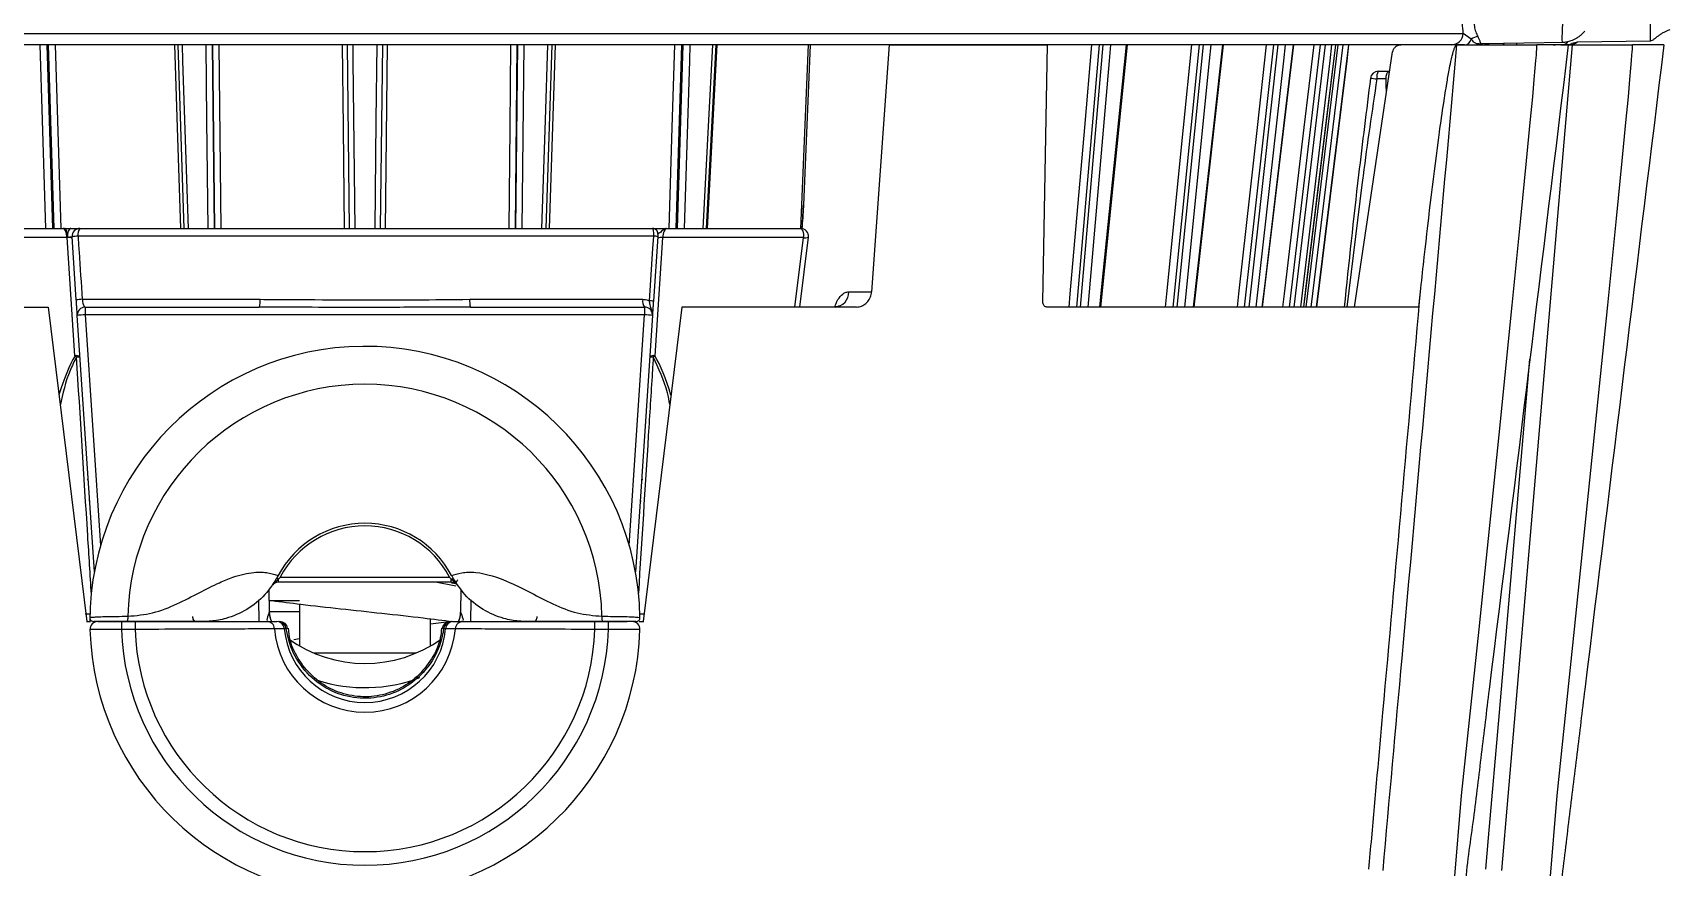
# Model space of a CAD drawing. Extents: x 16.7 to 113.1, y 4.5 to 84.5.
# Drawn here: x 53.326 to 56.451, y 6.214 to 7.806 of the extents above; entities that cross this region are included whole.
import ezdxf

# ---------------------------------------------------------------- set-up
doc = ezdxf.new("R2010")
doc.units = 0
doc.header["$MEASUREMENT"] = 0
doc.layers.add('OBJECT', color=7, linetype='CONTINUOUS')

msp = doc.modelspace()

# ---------------------------------------------------------------- linework, layer by layer
at = {"layer": 'OBJECT'}
for p, q in [((51.8637, 7.805), (56.0558, 7.805)), ((53.3523, 7.783), (53.3633, 7.433)), ((53.3665, 7.433), (53.3556, 7.783)), ((53.3682, 7.783), (53.3792, 7.433)), ((53.6027, 7.783), (53.614, 7.433)), ((53.6682, 7.783), (53.6718, 7.433)), ((53.6733, 7.433), (53.6697, 7.783)), ((53.6811, 7.783), (53.6847, 7.433)), ((53.9305, 7.433), (53.9266, 7.783)), ((53.9929, 7.783), (53.989, 7.433)), ((54.0024, 7.783), (53.9985, 7.433)), ((54.2497, 7.783), (54.2462, 7.433)), ((54.2477, 7.433), (54.2513, 7.783)), ((54.2628, 7.783), (54.2592, 7.433)), ((54.3054, 7.433), (54.3168, 7.783)), ((54.3225, 7.783), (54.3112, 7.433)), ((54.5639, 7.783), (54.5529, 7.433)), ((54.5561, 7.433), (54.5671, 7.783)), ((54.6117, 7.433), (54.6301, 7.783)), ((54.6315, 7.783), (54.6131, 7.433)), ((54.8053, 7.783), (54.7907, 7.433)), ((54.8093, 7.783), (54.7965, 7.4772)), ((54.9602, 7.783), (54.9265, 7.3121)), ((54.9602, 7.783), (55.2626, 7.783)), ((55.2535, 7.2927), (55.2626, 7.783)), ((55.3611, 7.783), (55.3178, 7.283)), ((55.3253, 7.283), (55.3686, 7.783)), ((55.3644, 7.283), (55.415, 7.783)), ((55.5515, 7.783), (55.5012, 7.283)), ((55.5097, 7.283), (55.56, 7.783)), ((55.5425, 7.283), (55.5984, 7.783)), ((55.6935, 7.783), (55.6378, 7.283)), ((55.6471, 7.283), (55.7028, 7.783)), ((55.6728, 7.283), (55.7323, 7.783)), ((55.7828, 7.783), (55.7234, 7.283)), ((55.7332, 7.283), (55.7926, 7.783)), ((55.7513, 7.283), (55.8127, 7.783)), ((55.8167, 7.783), (55.7555, 7.283)), ((55.7654, 7.283), (55.8267, 7.783)), ((55.7758, 7.283), (55.8372, 7.783)), ((56.0431, 7.783), (56.0403, 7.783)), ((56.0431, 7.783), (56.1962, 7.783)), ((56.0711, 7.794), (56.0558, 7.805)), ((56.0929, 7.7856), (56.2494, 7.7884)), ((56.2636, 7.783), (56.1286, 6.2083)), ((56.1337, 7.7863), (56.1313, 7.783)), ((56.1572, 7.7868), (56.1572, 7.783)), ((56.2271, 7.783), (56.2031, 7.783)), ((56.2636, 7.783), (56.3787, 7.783)), ((56.2658, 7.787), (56.2742, 7.7888)), ((56.2734, 7.7888), (56.4135, 7.7912)), ((55.8483, 7.283), (55.9209, 7.7698)), ((55.8935, 7.733), (55.9154, 7.733)), ((55.9087, 7.7183), (55.8909, 7.7183)), ((55.9088, 7.7073), (55.9087, 7.7183)), ((55.9093, 7.6926), (55.9088, 7.7073)), ((55.8625, 7.5161), (55.8336, 7.283)), ((54.7943, 7.4325), (54.7965, 7.4772)), ((53.3914, 7.4155), (53.1227, 7.4155)), ((53.128, 7.433), (53.3837, 7.433)), ((53.3864, 7.433), (53.3967, 7.433)), ((53.4063, 7.1901), (53.3914, 7.4155)), ((53.3967, 7.433), (53.3982, 7.433)), ((53.4088, 7.2965), (53.4008, 7.417)), ((54.5109, 7.4183), (53.4121, 7.4183)), ((53.4158, 7.433), (54.5087, 7.433)), ((54.5184, 7.4174), (54.5102, 7.294)), ((54.5278, 7.4155), (54.5128, 7.1901)), ((54.7965, 7.4155), (54.5278, 7.4155)), ((54.5354, 7.433), (54.7912, 7.433)), ((54.7801, 7.283), (54.7965, 7.4155)), ((54.7896, 7.283), (54.8061, 7.4162)), ((55.971, 7.283), (55.9748, 7.3186)), ((53.0215, 7.283), (53.3551, 7.283)), ((53.3551, 7.283), (53.4287, 6.683)), ((53.4201, 7.2978), (53.7595, 7.2978)), ((53.4258, 7.283), (53.4258, 7.2683)), ((53.4258, 7.283), (53.7581, 7.283)), ((54.1597, 7.2978), (54.4898, 7.2978)), ((54.1611, 7.283), (54.4934, 7.283)), ((54.5644, 7.283), (54.4907, 6.683)), ((54.4934, 7.283), (54.4934, 7.2683)), ((54.8979, 7.283), (54.5644, 7.283)), ((54.8829, 7.3121), (54.9265, 7.3121)), ((55.971, 7.283), (55.2613, 7.283)), ((53.4433, 6.7781), (53.4108, 7.267)), ((54.4934, 7.2683), (53.4258, 7.2683)), ((53.4258, 7.2683), (53.455, 6.828)), ((54.4642, 6.828), (54.4934, 7.2683)), ((54.5084, 7.267), (54.4759, 6.7781)), ((53.4293, 6.9542), (53.4316, 6.9542)), ((54.4876, 6.9542), (54.4899, 6.9542)), ((53.4343, 6.913), (53.4327, 6.913)), ((54.4849, 6.913), (54.4868, 6.913)), ((53.794, 6.7708), (53.7932, 6.7693)), ((53.7948, 6.758), (53.7948, 6.7639)), ((54.1244, 6.758), (53.7948, 6.758)), ((53.798, 6.7678), (53.7977, 6.7674)), ((53.798, 6.7678), (54.1211, 6.7678)), ((54.133, 6.7507), (54.0941, 6.758)), ((54.1138, 6.7572), (54.107, 6.758)), ((54.1215, 6.7674), (54.1211, 6.7678)), ((54.1244, 6.758), (54.1244, 6.7639)), ((54.1331, 6.7549), (54.1247, 6.7559)), ((54.126, 6.7693), (54.1252, 6.7708)), ((53.7577, 6.683), (53.7572, 6.7245)), ((53.7774, 6.701), (53.7767, 6.7441)), ((53.777, 6.723), (53.8347, 6.723)), ((54.1428, 6.745), (54.142, 6.701)), ((54.1618, 6.683), (54.1622, 6.7243)), ((53.4255, 6.6978), (53.4348, 6.6978)), ((53.8347, 6.7016), (53.7774, 6.7016)), ((53.8347, 6.7164), (53.8347, 6.6365)), ((54.0847, 6.6365), (54.0847, 6.6883)), ((54.4844, 6.6978), (54.4941, 6.6978)), ((53.4282, 6.6831), (53.436, 6.6831)), ((53.495, 6.683), (53.495, 6.668)), ((53.495, 6.683), (53.521, 6.683)), ((53.521, 6.668), (53.495, 6.668)), ((53.521, 6.683), (53.521, 6.668)), ((53.7724, 6.683), (53.7917, 6.683)), ((53.8096, 6.6693), (53.8059, 6.6693)), ((54.1205, 6.6823), (54.0847, 6.6778)), ((54.1136, 6.6693), (54.1099, 6.6693)), ((54.1277, 6.683), (54.147, 6.683)), ((54.3985, 6.668), (54.3985, 6.683)), ((54.3985, 6.683), (54.4245, 6.683)), ((54.4245, 6.668), (54.3985, 6.668)), ((54.4245, 6.668), (54.4245, 6.683)), ((54.4833, 6.683), (54.4918, 6.683)), ((53.8347, 6.6497), (53.8241, 6.6484)), ((53.8617, 6.623), (54.0577, 6.623))]:
    msp.add_line(p, q, dxfattribs=at)
at = {"layer": 'OBJECT', "flags": 128}
for points in [[(53.3505, 7.433), (53.3441, 7.6396), (53.3396, 7.783)], [(53.6083, 7.433), (53.6021, 7.6259), (53.597, 7.783)], [(53.6108, 7.783), (53.6118, 7.7529), (53.6221, 7.433)], [(53.6602, 7.433), (53.6582, 7.6396), (53.6567, 7.783)], [(53.9209, 7.433), (53.9188, 7.6259), (53.917, 7.783)], [(53.9364, 7.783), (53.9368, 7.7529), (53.9404, 7.433)], [(53.9791, 7.433), (53.9814, 7.6396), (53.983, 7.783)], [(54.2348, 7.433), (54.2367, 7.6259), (54.2383, 7.783)], [(54.2973, 7.433), (54.304, 7.6396), (54.3087, 7.783)], [(54.5402, 7.433), (54.5463, 7.6259), (54.5512, 7.783)], [(54.5799, 7.783), (54.579, 7.7529), (54.5689, 7.433)], [(54.6053, 7.433), (54.6162, 7.6396), (54.6237, 7.783)], [(55.3036, 7.283), (55.3058, 7.3083), (55.3333, 7.6259), (55.347, 7.783)], [(55.3828, 7.783), (55.3802, 7.7529), (55.3395, 7.283)], [(55.3622, 7.283), (55.3661, 7.322), (55.3983, 7.6396), (55.4128, 7.783)], [(55.4874, 7.283), (55.49, 7.3083), (55.5219, 7.6259), (55.5377, 7.783)], [(55.5739, 7.783), (55.5708, 7.7529), (55.5236, 7.283)], [(55.5412, 7.283), (55.5456, 7.322), (55.5811, 7.6396), (55.5972, 7.783)], [(55.6248, 7.283), (55.6276, 7.3083), (55.663, 7.6259), (55.6805, 7.783)], [(55.7158, 7.783), (55.7125, 7.7529), (55.6601, 7.283)], [(55.6722, 7.283), (55.6768, 7.322), (55.7147, 7.6396), (55.7318, 7.783)], [(55.7116, 7.283), (55.7146, 7.3083), (55.7523, 7.6259), (55.771, 7.783)], [(55.8045, 7.783), (55.8009, 7.7529), (55.745, 7.283)], [(55.7512, 7.283), (55.7559, 7.322), (55.7949, 7.6396), (55.8125, 7.783)], [(55.837, 7.783), (55.8333, 7.7529), (55.7757, 7.283)], [(56.0391, 6.1897), (56.0527, 6.3509), (56.0858, 6.6686), (56.124, 7.0393), (56.1492, 7.2866), (56.1657, 7.4517), (56.1766, 7.5618), (56.1837, 7.6353), (56.1883, 7.6844), (56.1913, 7.7171), (56.1932, 7.739), (56.1945, 7.7536), (56.1953, 7.7634), (56.1957, 7.7699), (56.196, 7.7742), (56.1962, 7.7771), (56.1963, 7.7791), (56.1963, 7.7804), (56.1963, 7.7813), (56.1963, 7.7818), (56.1963, 7.7822), (56.1963, 7.7825), (56.1963, 7.7827), (56.1963, 7.7828), (56.1963, 7.7829), (56.1963, 7.7829), (56.1962, 7.783), (56.1962, 7.783), (56.1962, 7.783), (56.1962, 7.783), (56.1962, 7.783), (56.1962, 7.783)], [(56.0969, 7.7843), (56.098, 7.7847), (56.0986, 7.7849)], [(56.2216, 6.1897), (56.2351, 6.3509), (56.2683, 6.6686), (56.3065, 7.0393), (56.3316, 7.2866), (56.3482, 7.4517), (56.359, 7.5618), (56.3661, 7.6353), (56.3708, 7.6844), (56.3738, 7.7171), (56.3757, 7.739), (56.3769, 7.7536), (56.3777, 7.7634), (56.3782, 7.7699), (56.3785, 7.7742), (56.3787, 7.7771), (56.3787, 7.7791), (56.3788, 7.7804), (56.3788, 7.7813), (56.3788, 7.7818), (56.3788, 7.7822), (56.3788, 7.7825), (56.3788, 7.7827), (56.3788, 7.7828), (56.3787, 7.7829), (56.3787, 7.7829), (56.3787, 7.783), (56.3787, 7.783), (56.3787, 7.783), (56.3787, 7.783), (56.3787, 7.783), (56.3787, 7.783)], [(56.2271, 7.783), (56.2315, 7.7834), (56.2343, 7.7841)], [(53.3982, 7.433), (53.3969, 7.4327), (53.3956, 7.4316), (53.3945, 7.4299), (53.3935, 7.4277), (53.3928, 7.425), (53.3923, 7.4219), (53.3921, 7.4187), (53.3921, 7.4155)], [(54.5027, 7.2948), (54.504, 7.3147), (54.5093, 7.3945), (54.5109, 7.4183)], [(54.7912, 7.433), (54.7923, 7.4327), (54.7934, 7.4316), (54.7944, 7.4299), (54.7953, 7.4277), (54.7959, 7.425), (54.7964, 7.4219), (54.7965, 7.4187), (54.7965, 7.4155)], [(56.0991, 6.2104), (56.1042, 6.2702), (56.1248, 6.5093), (56.1826, 7.1835)], [(53.637, 6.683), (53.6358, 6.6832), (53.6348, 6.6838), (53.6338, 6.6847), (53.6329, 6.6859), (53.6321, 6.6874), (53.6316, 6.6891), (53.6313, 6.6909), (53.6311, 6.6928)], [(54.2825, 6.683), (54.2836, 6.6832), (54.2847, 6.6838), (54.2857, 6.6847), (54.2866, 6.6859), (54.2873, 6.6874), (54.2879, 6.6891), (54.2882, 6.6909), (54.2883, 6.6928)]]:
    msp.add_lwpolyline(points, dxfattribs=at)
at = {"layer": 'OBJECT'}
for centre, radius, start, end in [((56.0323, 7.8065), 0.0235, 272.6255, 356.2402), ((56.0563, 7.7983), 0.0154, 277.1656, 343.7125), ((56.0898, 7.7664), 0.0333, 100.7988, 124.0997), ((56.0946, 7.8051), 0.022, 279.6668, 299.3906), ((56.2419, 7.8019), 0.0189, 271.0553, 318.6463), ((56.2576, 7.808), 0.025, 270, 309.6955), ((55.8935, 7.718), 0.015, 90, 172.6707), ((55.9727, 8.3743), 0.6611, 261.8146, 262.89), ((55.9141, 7.7218), 0.0235, 151.5271, 188.6241), ((53.3944, 7.4024), 0.0132, 60.1127, 100.0238), ((53.4158, 7.418), 0.015, 90, 183.8), ((53.4145, 7.3458), 0.0725, 91.9291, 100.8548), ((53.4295, 7.4217), 0.0178, 140.4012, 191.0112), ((54.5087, 7.423), 0.01, 356.2, 90), ((54.5093, 7.3703), 0.048, 79.11, 88.0796), ((54.5252, 7.401), 0.0147, 79.7059, 118.6151), ((54.7912, 7.418), 0.015, 352.9365, 90), ((54.8001, 7.4318), 0.0168, 257.5515, 290.9021), ((53.4226, 7.224), 0.0738, 91.9523, 100.7654), ((53.4258, 7.268), 0.015, 90, 183.8), ((53.7184, 7.2941), 0.0413, 344.3506, 5.0207), ((54.2008, 7.2941), 0.0413, 174.9793, 195.6494), ((54.5076, 7.2943), 0.0182, 169.1808, 218.5106), ((54.4934, 7.268), 0.015, 356.2, 90), ((54.501, 7.246), 0.0489, 79.2026, 88.055), ((54.8549, 7.311), 0.0281, 274.2414, 2.2356), ((53.4363, 7.0529), 0.2157, 92.7991, 96.7905), ((54.4829, 7.0529), 0.2156, 83.2095, 87.2009), ((53.409, 7.1756), 0.0147, 61.3832, 100.3026), ((53.3846, 7.1594), 0.0376, 49.0354, 54.6886), ((53.4068, 7.2421), 0.0544, 272.6079, 279.769), ((53.9596, 6.683), 0.525, 0.8159, 180), ((54.5102, 7.1756), 0.0147, 79.6972, 118.6169), ((54.5124, 7.2421), 0.0544, 260.2309, 267.3921), ((54.5346, 7.1594), 0.0376, 125.3114, 130.9638), ((53.9596, 6.683), 0.4526, 1.2603, 178.7397), ((53.9596, 6.683), 0.1874, 27.9166, 152.0834), ((53.9596, 6.6831), 0.1824, 27.6786, 152.3214), ((53.7948, 6.743), 0.015, 90, 145.1549), ((54.1244, 6.743), 0.015, 34.8448, 90), ((53.9719, 6.8655), 0.1945, 325.622, 328.1393), ((53.8242, 6.7018), 0.047, 180.9442, 203.6483), ((54.0952, 6.7018), 0.047, 336.3517, 359.0558), ((53.4499, 6.668), 0.015, 90.0022, 181.7247), ((53.9597, 6.683), 0.525, 181.6772, 358.3204), ((53.9597, 6.683), 0.465, 181.8486, 358.1514), ((53.9597, 6.683), 0.439, 181.9581, 358.0419), ((53.7723, 6.6682), 0.0149, 4.0258, 89.5969), ((53.9597, 6.683), 0.1731, 184.5789, 355.4211), ((53.7914, 6.6685), 0.0145, 3.1487, 88.5682), ((53.7951, 6.6685), 0.0145, 3.0929, 88.4463), ((53.7973, 6.668), 0.015, 8.1063, 89.9912), ((53.9597, 6.683), 0.1545, 185.1023, 354.8977), ((54.1221, 6.668), 0.015, 90.0088, 171.8937), ((54.1244, 6.6685), 0.0145, 91.5537, 176.9071), ((54.1281, 6.6685), 0.0145, 91.4318, 176.8513), ((54.1471, 6.6682), 0.0149, 90.4031, 175.9742), ((54.4695, 6.668), 0.015, 358.384, 89.9993), ((53.9597, 6.853), 0.25, 234.2479, 305.561), ((53.9597, 6.8538), 0.297, 252.2307, 290.6824)]:
    msp.add_arc(centre, radius, start, end, dxfattribs=at)
for centre, major_axis, ratio, start_param, end_param in [((53.3857, 7.418), (-0.0023, 0.015), 0.351276, 4.488014, 6.229852), ((53.3857, 7.418), (0.0151, -0.001), 0.154401, 5.105582, 5.160797), ((54.5334, 7.418), (0.0023, 0.015), 0.351276, 0.053333, 1.795172), ((53.5319, 5.9404), (-0.0816, 1.2851), 0.159803, 0.225532, 0.407048), ((54.3873, 5.9404), (0.0816, 1.2851), 0.159803, 5.875233, 6.057653)]:
    msp.add_ellipse(centre, major_axis=major_axis, ratio=ratio, start_param=start_param, end_param=end_param, dxfattribs=at)
for points, knots in [([(56.0558, 7.805), (56.0551, 7.8114), (56.0538, 7.8242), (56.0552, 7.8385), (56.0559, 7.8457)], [0, 0, 0, 0, 0.498433, 1, 1, 1, 1]), ([(56.0778, 7.843), (56.0772, 7.8388), (56.076, 7.8303), (56.0768, 7.8183), (56.0792, 7.8075), (56.0821, 7.802), (56.0836, 7.7991)], [0, 0, 0, 0, 0.250427, 0.499843, 0.740764, 1, 1, 1, 1]), ([(56.245, 7.7883), (56.2449, 7.7891), (56.2446, 7.7908), (56.2448, 7.8031), (56.2454, 7.8178), (56.246, 7.8315), (56.2463, 7.8391), (56.2465, 7.843)], [0, 0, 0, 0, 0.250886, 0.499858, 0.733616, 0.862847, 1, 1, 1, 1]), ([(56.413, 7.7912), (56.413, 7.7918), (56.413, 7.7929), (56.4131, 7.8012), (56.4131, 7.8109), (56.4132, 7.8203), (56.4132, 7.8312), (56.4132, 7.8391), (56.4133, 7.8432)], [0, 0, 0, 0, 0.21067, 0.447315, 0.575812, 0.710764, 0.85216, 1, 1, 1, 1]), ([(56.413, 7.7912), (56.4143, 7.7915), (56.4167, 7.7919), (56.421, 7.795), (56.4256, 7.7987), (56.4307, 7.8025), (56.4362, 7.8061), (56.4416, 7.8091), (56.4469, 7.8114), (56.4495, 7.8123), (56.4508, 7.8127)], [0, 0, 0, 0, 0.183553, 0.338833, 0.468757, 0.580791, 0.682219, 0.782217, 0.887012, 1, 1, 1, 1]), ([(53.9597, 7.783), (53.8904, 7.783), (53.7507, 7.783), (53.5413, 7.783), (53.2965, 7.783), (53.0218, 7.783), (52.7297, 7.783), (52.4628, 7.783), (52.23, 7.783), (52.033, 7.783), (51.9346, 7.783), (51.8861, 7.783)], [0, 0, 0, 0, 0.0804521, 0.1621569, 0.2450437, 0.3718902, 0.5000541, 0.6282181, 0.7550646, 0.8793556, 1, 1, 1, 1]), ([(56.0334, 7.783), (56.0019, 7.783), (55.9384, 7.783), (55.8212, 7.783), (55.6645, 7.783), (55.4564, 7.783), (55.1898, 7.783), (54.8977, 7.783), (54.5894, 7.783), (54.2749, 7.783), (54.0637, 7.783), (53.9597, 7.783)], [0, 0, 0, 0, 0.080452, 0.162157, 0.245044, 0.37189, 0.500054, 0.628218, 0.755064, 0.879355, 1, 1, 1, 1]), ([(56.0431, 7.783), (56.0082, 7.3931), (55.9613, 6.8682), (55.9141, 6.3433), (55.902, 6.2083)], [0, 0, 0, 0, 0.742768, 1, 1, 1, 1]), ([(55.9378, 7.783), (55.9357, 7.7828), (55.9314, 7.7824), (55.9259, 7.7792), (55.9221, 7.7748), (55.9212, 7.7714), (55.9209, 7.7698)], [0, 0, 0, 0, 0.271987, 0.544501, 0.799134, 1, 1, 1, 1]), ([(55.9748, 7.3186), (55.977, 7.3385), (55.9878, 7.4379), (56.0017, 7.5559), (56.0174, 7.6663), (56.0236, 7.7057), (56.0282, 7.732), (56.0317, 7.7495), (56.0343, 7.7611), (56.0363, 7.7688), (56.0379, 7.7739), (56.0391, 7.7773), (56.04, 7.7795), (56.0409, 7.7811), (56.0416, 7.7821), (56.0423, 7.7827), (56.0427, 7.783), (56.043, 7.783), (56.0431, 7.783)], [0, 0, 0, 0, 0.1274332, 0.6371911, 0.7574806, 0.8378339, 0.8915112, 0.9273783, 0.9513571, 0.9674037, 0.9781617, 0.9853945, 0.9902789, 0.9936045, 0.9968654, 0.998214, 0.9993233, 1, 1, 1, 1]), ([(56.0582, 7.783), (56.0532, 7.783), (56.0433, 7.783), (56.0367, 7.783), (56.0334, 7.783)], [0, 0, 0, 0, 0.498631, 1, 1, 1, 1]), ([(56.2562, 7.783), (56.2062, 7.373), (56.1511, 6.922), (56.0899, 6.4303), (56.0758, 6.3071), (56.0569, 6.1851), (56.0562, 6.0998), (56.0426, 6.0599), (56.0423, 6.0591)], [0, 0, 0, 0, 0.713223, 0.784545, 0.855867, 0.927189, 0.99845, 1, 1, 1, 1]), ([(56.0863, 7.7851), (56.083, 7.7851), (56.078, 7.7852), (56.0729, 7.7917), (56.0711, 7.794)], [0, 0, 0, 0, 0.644158, 1, 1, 1, 1]), ([(56.0836, 7.7991), (56.0846, 7.7971), (56.0867, 7.7931), (56.0874, 7.7895), (56.088, 7.7874), (56.0889, 7.7859), (56.0913, 7.7857), (56.0929, 7.7856)], [0, 0, 0, 0, 0.249995, 0.497592, 0.621226, 0.745578, 1, 1, 1, 1]), ([(56.0946, 7.7857), (56.0924, 7.785), (56.0891, 7.784), (56.087, 7.7848), (56.0863, 7.7851)], [0, 0, 0, 0, 0.669218, 1, 1, 1, 1]), ([(56.0968, 7.7842), (56.0977, 7.7846), (56.0989, 7.785), (56.1001, 7.7856), (56.1003, 7.7858)], [0, 0, 0, 0, 0.786256, 1, 1, 1, 1]), ([(56.2562, 7.783), (56.2556, 7.783), (56.2545, 7.783), (56.2448, 7.783), (56.23, 7.783), (56.2128, 7.783), (56.2011, 7.783), (56.1962, 7.783)], [0, 0, 0, 0, 0.198339, 0.412975, 0.62709, 0.843128, 1, 1, 1, 1]), ([(56.4387, 7.783), (56.3883, 7.3731), (56.3329, 6.9222), (56.2726, 6.4302), (56.2573, 6.3073), (56.2429, 6.1847), (56.2315, 6.1034), (56.2258, 6.063)], [0, 0, 0, 0, 0.71491, 0.786401, 0.857892, 0.929384, 1, 1, 1, 1]), ([(56.2423, 7.783), (56.244, 7.7831), (56.2506, 7.7832), (56.2578, 7.7835), (56.2631, 7.7859), (56.2662, 7.7873)], [0, 0, 0, 0, 0.1231692, 0.4829479, 1, 1, 1, 1]), ([(56.2448, 7.7883), (56.2479, 7.7885), (56.2535, 7.7889), (56.263, 7.7916), (56.2692, 7.7944), (56.2745, 7.7976), (56.2779, 7.8001), (56.2828, 7.8042), (56.2859, 7.8076), (56.2877, 7.8095)], [0, 0, 0, 0, 0.196684, 0.357946, 0.575563, 0.606715, 0.727756, 0.84534, 1, 1, 1, 1]), ([(56.2613, 7.783), (56.2616, 7.783), (56.2623, 7.783), (56.2631, 7.783), (56.2636, 7.783)], [0, 0, 0, 0, 0.366221, 1, 1, 1, 1]), ([(56.4387, 7.783), (56.4381, 7.783), (56.4369, 7.783), (56.4273, 7.783), (56.4124, 7.783), (56.3953, 7.783), (56.3836, 7.783), (56.3787, 7.783)], [0, 0, 0, 0, 0.19834, 0.412971, 0.627088, 0.843128, 1, 1, 1, 1]), ([(55.8291, 7.283), (55.8379, 7.3671), (55.8532, 7.5127), (55.8716, 7.6583), (55.8794, 7.7198)], [0, 0, 0, 0, 0.577375, 1, 1, 1, 1]), ([(55.9087, 7.7183), (55.9087, 7.72), (55.9088, 7.7234), (55.9093, 7.7264), (55.9101, 7.7288), (55.9107, 7.73), (55.912, 7.7313), (55.913, 7.7321), (55.9146, 7.7321), (55.9152, 7.7321)], [0, 0, 0, 0, 0.2449, 0.49261, 0.500525, 0.725211, 0.75532, 0.91267, 1, 1, 1, 1]), ([(55.8909, 7.7183), (55.8816, 7.6568), (55.8715, 7.5894), (55.8632, 7.5219), (55.8625, 7.5161)], [0, 0, 0, 0, 0.913035, 1, 1, 1, 1]), ([(54.7965, 7.4772), (54.7965, 7.4763), (54.7956, 7.4614), (54.7946, 7.4465), (54.7937, 7.4325)], [0, 0, 0, 0, 0.062351, 1, 1, 1, 1]), ([(53.3837, 7.433), (53.3838, 7.433), (53.3847, 7.433), (53.3855, 7.433), (53.3864, 7.433)], [0, 0, 0, 0, 0.043822, 1, 1, 1, 1]), ([(53.3914, 7.4155), (53.3913, 7.416), (53.3913, 7.4169), (53.3911, 7.4195), (53.3909, 7.4232), (53.3905, 7.4275), (53.3898, 7.4309), (53.3888, 7.4325), (53.3875, 7.433), (53.3867, 7.433), (53.3864, 7.433)], [0, 0, 0, 0, 0.057594, 0.105329, 0.282075, 0.458553, 0.647771, 0.842682, 0.950277, 1, 1, 1, 1]), ([(53.4008, 7.417), (53.4007, 7.4169), (53.4004, 7.4168), (53.3977, 7.4164), (53.3947, 7.416), (53.3927, 7.4156), (53.3921, 7.4155)], [0, 0, 0, 0, 0.2957963, 0.5915493, 0.8886398, 1, 1, 1, 1]), ([(53.3982, 7.433), (53.4007, 7.433), (53.406, 7.433), (53.4122, 7.433), (53.4148, 7.433), (53.4157, 7.433), (53.4158, 7.433), (53.4158, 7.433)], [0, 0, 0, 0, 0.24444, 0.536632, 0.830131, 0.879792, 1, 1, 1, 1]), ([(53.4121, 7.4183), (53.4127, 7.4083), (53.4154, 7.3681), (53.4181, 7.328), (53.4201, 7.2978)], [0, 0, 0, 0, 0.248205, 1, 1, 1, 1]), ([(54.5109, 7.4183), (54.5109, 7.42), (54.5109, 7.4233), (54.5106, 7.4278), (54.51, 7.4311), (54.5093, 7.4328), (54.5089, 7.433), (54.5087, 7.433)], [0, 0, 0, 0, 0.218119, 0.434231, 0.651156, 0.86891, 1, 1, 1, 1]), ([(54.5087, 7.433), (54.509, 7.433), (54.5096, 7.433), (54.5149, 7.433), (54.5234, 7.433), (54.5308, 7.433), (54.5346, 7.433), (54.5354, 7.433), (54.5354, 7.433)], [0, 0, 0, 0, 0.200856, 0.401267, 0.697462, 0.940512, 0.995515, 1, 1, 1, 1]), ([(54.5187, 7.4224), (54.5187, 7.4223), (54.5187, 7.4222), (54.5186, 7.4213), (54.5185, 7.4199), (54.5184, 7.4185), (54.5184, 7.4177), (54.5184, 7.4174)], [0, 0, 0, 0, 0.2270416, 0.4541637, 0.680023, 0.9000132, 1, 1, 1, 1]), ([(54.5354, 7.433), (54.5354, 7.433), (54.5344, 7.433), (54.5324, 7.4325), (54.5283, 7.4298), (54.5235, 7.4252), (54.5193, 7.423), (54.5189, 7.4225), (54.5187, 7.4224)], [0, 0, 0, 0, 0.004684, 0.183727, 0.356505, 0.700956, 0.869482, 1, 1, 1, 1]), ([(55.8756, 6.2104), (55.8774, 6.2303), (55.8864, 6.3299), (55.9195, 6.6993), (55.9507, 7.0488), (55.9748, 7.3186)], [0, 0, 0, 0, 0.053919, 0.269596, 1, 1, 1, 1]), ([(53.4108, 7.267), (53.4108, 7.2672), (53.4108, 7.2675), (53.4105, 7.271), (53.4101, 7.2777), (53.4095, 7.2865), (53.4091, 7.2932), (53.4088, 7.2965)], [0, 0, 0, 0, 0.139491, 0.361926, 0.577748, 0.788779, 1, 1, 1, 1]), ([(53.4201, 7.2978), (53.4204, 7.2961), (53.4209, 7.2927), (53.4222, 7.2883), (53.4236, 7.285), (53.4248, 7.2833), (53.4255, 7.2831), (53.4258, 7.283)], [0, 0, 0, 0, 0.202497, 0.410682, 0.629114, 0.857206, 1, 1, 1, 1]), ([(54.1611, 7.283), (54.1511, 7.283), (54.1011, 7.2829), (54.0338, 7.2824), (53.9095, 7.2822), (53.8252, 7.2826), (53.7581, 7.283)], [0, 0, 0, 0, 0.0744305, 0.3721782, 0.5009141, 1, 1, 1, 1]), ([(53.7595, 7.2978), (53.7794, 7.2976), (53.8782, 7.297), (54.0121, 7.2963), (54.1253, 7.2974), (54.1597, 7.2978)], [0, 0, 0, 0, 0.149761, 0.741873, 1, 1, 1, 1]), ([(54.4898, 7.2978), (54.4932, 7.2975), (54.4977, 7.2971), (54.5017, 7.2952), (54.5027, 7.2948)], [0, 0, 0, 0, 0.767542, 1, 1, 1, 1]), ([(54.5084, 7.267), (54.5084, 7.2671), (54.5088, 7.2739), (54.5045, 7.2823), (54.503, 7.2923), (54.5027, 7.2948)], [0, 0, 0, 0, 0.005389, 0.74817, 1, 1, 1, 1]), ([(54.5102, 7.294), (54.51, 7.2908), (54.5095, 7.2845), (54.509, 7.2761), (54.5086, 7.2706), (54.5085, 7.2681), (54.5084, 7.2672), (54.5084, 7.267), (54.5084, 7.267)], [0, 0, 0, 0, 0.267279, 0.53424, 0.810743, 0.957998, 0.994444, 1, 1, 1, 1]), ([(54.8638, 7.2849), (54.8638, 7.2849), (54.864, 7.285), (54.8606, 7.2828), (54.8578, 7.2833), (54.857, 7.2835)], [0, 0, 0, 0, 0.238883, 0.768816, 1, 1, 1, 1]), ([(54.8573, 7.2848), (54.8577, 7.2864), (54.8599, 7.2941), (54.8666, 7.3038), (54.8751, 7.3111), (54.8807, 7.3118), (54.8829, 7.3121)], [0, 0, 0, 0, 0.092193, 0.435676, 0.778732, 1, 1, 1, 1]), ([(54.8979, 7.283), (54.8996, 7.2831), (54.9044, 7.2834), (54.9121, 7.2866), (54.9195, 7.2931), (54.9249, 7.302), (54.926, 7.3087), (54.9265, 7.3121)], [0, 0, 0, 0, 0.119378, 0.340231, 0.560695, 0.780325, 1, 1, 1, 1]), ([(55.2613, 7.283), (55.2604, 7.2831), (55.2585, 7.2834), (55.2561, 7.2851), (55.2544, 7.2876), (55.2535, 7.2904), (55.2535, 7.2921), (55.2535, 7.2927)], [0, 0, 0, 0, 0.219652, 0.439267, 0.659731, 0.880537, 1, 1, 1, 1]), ([(53.4093, 7.1878), (53.4049, 7.1793), (53.3902, 7.1504), (53.3831, 7.1179), (53.3781, 7.095)], [0, 0, 0, 0, 0.294337, 1, 1, 1, 1]), ([(53.4377, 6.7349), (53.4354, 6.7724), (53.4259, 6.9234), (53.4164, 7.0744), (53.4093, 7.1878)], [0, 0, 0, 0, 0.248552, 1, 1, 1, 1]), ([(54.5099, 7.1878), (54.5093, 7.1778), (54.5062, 7.1279), (54.4967, 6.9778), (54.4879, 6.8376), (54.4816, 6.7374)], [0, 0, 0, 0, 0.066464, 0.332319, 1, 1, 1, 1]), ([(54.5416, 7.0974), (54.5402, 7.1049), (54.534, 7.1367), (54.5204, 7.1657), (54.5099, 7.1878)], [0, 0, 0, 0, 0.2344469, 1, 1, 1, 1]), ([(53.5071, 6.693), (53.5232, 6.6945), (53.5564, 6.6976), (53.6014, 6.7163), (53.643, 6.7377), (53.6783, 6.7558), (53.7066, 6.7675), (53.7289, 6.7741), (53.7527, 6.7778), (53.7718, 6.7768), (53.786, 6.7736), (53.7913, 6.7717), (53.794, 6.7708)], [0, 0, 0, 0, 0.12023, 0.249063, 0.378438, 0.502967, 0.588813, 0.660127, 0.735141, 0.859776, 0.928269, 1, 1, 1, 1]), ([(53.7932, 6.7693), (53.7857, 6.7572), (53.7702, 6.7323), (53.7353, 6.7046), (53.6992, 6.689), (53.6706, 6.6836), (53.6561, 6.6832), (53.6512, 6.683)], [0, 0, 0, 0, 0.2425504, 0.4992257, 0.7492121, 0.9161113, 1, 1, 1, 1]), ([(53.7907, 6.76), (53.7898, 6.7592), (53.7868, 6.7566), (53.7841, 6.7538), (53.7825, 6.7516), (53.7825, 6.7516)], [0, 0, 0, 0, 0.318842, 0.988715, 1, 1, 1, 1]), ([(53.7907, 6.76), (53.7904, 6.76), (53.7896, 6.7601), (53.7886, 6.76), (53.7878, 6.7596), (53.7875, 6.7592), (53.7873, 6.759)], [0, 0, 0, 0, 0.250007, 0.500018, 0.75004, 1, 1, 1, 1]), ([(53.7948, 6.7639), (53.7943, 6.7641), (53.7933, 6.7645), (53.792, 6.7648), (53.7909, 6.7647), (53.7906, 6.7644), (53.7905, 6.7643)], [0, 0, 0, 0, 0.25, 0.500001, 0.749984, 1, 1, 1, 1]), ([(53.7948, 6.7639), (53.7942, 6.7633), (53.7929, 6.7619), (53.7915, 6.7607), (53.7907, 6.76)], [0, 0, 0, 0, 0.428435, 1, 1, 1, 1]), ([(53.7977, 6.7674), (53.7975, 6.7671), (53.7965, 6.7659), (53.7956, 6.7648), (53.7948, 6.7639)], [0, 0, 0, 0, 0.209898, 1, 1, 1, 1]), ([(54.1244, 6.7639), (54.1236, 6.7648), (54.1227, 6.7659), (54.1217, 6.7671), (54.1215, 6.7674)], [0, 0, 0, 0, 0.790099, 1, 1, 1, 1]), ([(54.1244, 6.7639), (54.1249, 6.7641), (54.1259, 6.7645), (54.1272, 6.7648), (54.1283, 6.7647), (54.1286, 6.7644), (54.1287, 6.7643)], [0, 0, 0, 0, 0.250026, 0.500026, 0.750008, 1, 1, 1, 1]), ([(54.1285, 6.76), (54.1277, 6.7607), (54.1263, 6.7619), (54.1249, 6.7633), (54.1244, 6.7639)], [0, 0, 0, 0, 0.571271, 1, 1, 1, 1]), ([(54.1252, 6.7708), (54.1309, 6.7727), (54.1418, 6.7764), (54.1779, 6.7787), (54.2389, 6.7595), (54.3031, 6.7223), (54.3627, 6.6976), (54.396, 6.6945), (54.4121, 6.693)], [0, 0, 0, 0, 0.14031, 0.265172, 0.496385, 0.750484, 0.879548, 1, 1, 1, 1]), ([(54.268, 6.683), (54.2631, 6.6832), (54.2486, 6.6836), (54.22, 6.689), (54.1839, 6.7046), (54.149, 6.7323), (54.1335, 6.7572), (54.126, 6.7693)], [0, 0, 0, 0, 0.083889, 0.250788, 0.500774, 0.75745, 1, 1, 1, 1]), ([(54.1285, 6.76), (54.1288, 6.76), (54.1296, 6.7601), (54.1305, 6.76), (54.1313, 6.7596), (54.1317, 6.7592), (54.1318, 6.7589)], [0, 0, 0, 0, 0.25001, 0.499962, 0.749977, 1, 1, 1, 1]), ([(54.1367, 6.7516), (54.1366, 6.7516), (54.1351, 6.7538), (54.1324, 6.7566), (54.1294, 6.7592), (54.1285, 6.76)], [0, 0, 0, 0, 0.01129, 0.681433, 1, 1, 1, 1]), ([(53.7819, 6.723), (53.8, 6.7207), (53.8408, 6.7154), (53.9132, 6.7075), (53.993, 6.6987), (54.0675, 6.6906), (54.1089, 6.6853), (54.1271, 6.683)], [0, 0, 0, 0, 0.170804, 0.384902, 0.600619, 0.823625, 1, 1, 1, 1]), ([(53.4346, 6.6904), (53.4347, 6.6895), (53.4349, 6.6876), (53.4367, 6.6851), (53.4393, 6.6833), (53.4414, 6.6831), (53.4424, 6.683)], [0, 0, 0, 0, 0.238662, 0.49608, 0.755685, 1, 1, 1, 1]), ([(53.4347, 6.6904), (53.4347, 6.6904), (53.4347, 6.6905), (53.4348, 6.6905), (53.4349, 6.6906), (53.4349, 6.6906), (53.435, 6.6906), (53.435, 6.6906), (53.435, 6.6906), (53.435, 6.6906), (53.435, 6.6906), (53.435, 6.6906), (53.435, 6.6906), (53.435, 6.6906), (53.435, 6.6906), (53.435, 6.6906), (53.4351, 6.6906), (53.436, 6.691), (53.4387, 6.6913), (53.4457, 6.6918), (53.4576, 6.6923), (53.4718, 6.6927), (53.4881, 6.6929), (53.4998, 6.693), (53.5071, 6.693)], [0, 0, 0, 0, 0.024468, 0.041743, 0.050417, 0.054758, 0.056935, 0.058022, 0.058565, 0.058837, 0.05897, 0.059042, 0.059075, 0.059092, 0.059097, 0.059103, 0.059108, 0.107972, 0.202817, 0.343473, 0.529706, 0.670906, 0.796507, 1, 1, 1, 1]), ([(53.5071, 6.693), (53.5071, 6.6917), (53.507, 6.6898), (53.5068, 6.6875), (53.5065, 6.6859), (53.5062, 6.6846), (53.5057, 6.6834), (53.5053, 6.6832), (53.505, 6.683)], [0, 0, 0, 0, 0.239552, 0.368401, 0.499991, 0.631615, 0.760496, 1, 1, 1, 1]), ([(53.7773, 6.701), (53.7768, 6.7004), (53.7759, 6.6994), (53.7734, 6.6901), (53.7722, 6.6856)], [0, 0, 0, 0, 0.517401, 1, 1, 1, 1]), ([(53.7804, 6.6878), (53.7792, 6.6904), (53.7773, 6.6947), (53.7778, 6.6993), (53.778, 6.701)], [0, 0, 0, 0, 0.627194, 1, 1, 1, 1]), ([(54.1419, 6.701), (54.1419, 6.7005), (54.1423, 6.6964), (54.141, 6.6902), (54.1388, 6.6849), (54.138, 6.683)], [0, 0, 0, 0, 0.080327, 0.660943, 1, 1, 1, 1]), ([(54.1422, 6.701), (54.1427, 6.7004), (54.1436, 6.6994), (54.146, 6.6901), (54.1472, 6.6856)], [0, 0, 0, 0, 0.517401, 1, 1, 1, 1]), ([(54.4141, 6.683), (54.4139, 6.6832), (54.4135, 6.6834), (54.413, 6.6846), (54.4127, 6.6859), (54.4124, 6.6875), (54.4121, 6.6898), (54.4121, 6.6917), (54.4121, 6.693)], [0, 0, 0, 0, 0.2395038, 0.3683852, 0.5000089, 0.6315988, 0.7604484, 1, 1, 1, 1]), ([(54.4121, 6.693), (54.4193, 6.693), (54.4311, 6.6929), (54.4474, 6.6927), (54.4616, 6.6923), (54.4735, 6.6918), (54.4812, 6.6912), (54.4846, 6.6907), (54.4842, 6.6905), (54.4841, 6.6904)], [0, 0, 0, 0, 0.203423, 0.328984, 0.470147, 0.656355, 0.796979, 0.940335, 1, 1, 1, 1]), ([(54.4768, 6.683), (54.4778, 6.6831), (54.4799, 6.6833), (54.4825, 6.6851), (54.4843, 6.6876), (54.4844, 6.6895), (54.4845, 6.6904)], [0, 0, 0, 0, 0.244318, 0.50392, 0.761338, 1, 1, 1, 1]), ([(53.495, 6.668), (53.4908, 6.668), (53.4798, 6.6679), (53.4631, 6.6678), (53.4475, 6.6677), (53.438, 6.6676), (53.4339, 6.6676), (53.4351, 6.6676), (53.4351, 6.6676)], [0, 0, 0, 0, 0.13392, 0.347813, 0.561634, 0.775417, 0.989204, 1, 1, 1, 1]), ([(53.505, 6.683), (53.498, 6.683), (53.4875, 6.683), (53.474, 6.683), (53.4646, 6.683), (53.4563, 6.683), (53.4497, 6.683), (53.4447, 6.683), (53.4432, 6.683), (53.4424, 6.683)], [0, 0, 0, 0, 0.244909, 0.368713, 0.49291, 0.618306, 0.744304, 0.871772, 1, 1, 1, 1]), ([(53.45, 6.683), (53.4505, 6.683), (53.4516, 6.683), (53.4595, 6.683), (53.471, 6.683), (53.4836, 6.683), (53.4918, 6.683), (53.495, 6.683)], [0, 0, 0, 0, 0.216102, 0.4322, 0.648359, 0.864602, 1, 1, 1, 1]), ([(53.6512, 6.683), (53.6427, 6.683), (53.6288, 6.683), (53.5919, 6.683), (53.5482, 6.683), (53.5193, 6.683), (53.505, 6.683)], [0, 0, 0, 0, 0.436251, 0.715985, 0.859353, 1, 1, 1, 1]), ([(53.521, 6.683), (53.5497, 6.683), (53.6071, 6.683), (53.6836, 6.683), (53.7417, 6.683), (53.7656, 6.683), (53.7717, 6.683), (53.7724, 6.683)], [0, 0, 0, 0, 0.241896, 0.483788, 0.7258, 0.967737, 1, 1, 1, 1]), ([(53.7872, 6.6692), (53.7864, 6.6692), (53.7799, 6.6691), (53.7546, 6.6689), (53.6932, 6.6685), (53.6122, 6.6682), (53.5514, 6.6681), (53.521, 6.668)], [0, 0, 0, 0, 0.032267, 0.274208, 0.516211, 0.758098, 1, 1, 1, 1]), ([(53.8059, 6.6693), (53.8028, 6.6693), (53.7951, 6.6692), (53.7901, 6.6692), (53.7872, 6.6692)], [0, 0, 0, 0, 0.3979719, 1, 1, 1, 1]), ([(53.8122, 6.6701), (53.8119, 6.6699), (53.8116, 6.6697), (53.8098, 6.6693), (53.8096, 6.6693)], [0, 0, 0, 0, 0.881258, 1, 1, 1, 1]), ([(54.1099, 6.6693), (54.1091, 6.6646), (54.1055, 6.6432), (54.0895, 6.6053), (54.0538, 6.5659), (54.008, 6.5418), (53.9746, 6.5364), (53.9411, 6.5367), (53.9106, 6.5425), (53.8689, 6.5645), (53.8346, 6.5987), (53.8155, 6.6374), (53.8109, 6.662), (53.8096, 6.6693)], [0, 0, 0, 0, 0.032909, 0.150369, 0.278004, 0.391723, 0.499879, 0.50608, 0.621572, 0.708641, 0.827409, 0.94822, 1, 1, 1, 1]), ([(54.1057, 6.6703), (54.1052, 6.6641), (54.1036, 6.6435), (54.088, 6.6109), (54.0608, 6.5768), (54.0245, 6.5523), (53.9832, 6.5392), (53.94, 6.5387), (53.8984, 6.5506), (53.8618, 6.5741), (53.8338, 6.6071), (53.8169, 6.6405), (53.8145, 6.6626), (53.8137, 6.6705)], [0, 0, 0, 0, 0.043477, 0.14547, 0.246551, 0.346683, 0.445988, 0.545045, 0.644174, 0.74368, 0.843707, 0.944827, 1, 1, 1, 1]), ([(54.1099, 6.6693), (54.1086, 6.6696), (54.1071, 6.6699), (54.1072, 6.6701), (54.1073, 6.6701)], [0, 0, 0, 0, 0.8811462, 1, 1, 1, 1]), ([(54.1323, 6.6692), (54.1304, 6.6692), (54.1256, 6.6692), (54.1181, 6.6693), (54.1136, 6.6693)], [0, 0, 0, 0, 0.397974, 1, 1, 1, 1]), ([(54.3985, 6.668), (54.3681, 6.6681), (54.3073, 6.6682), (54.2263, 6.6685), (54.1649, 6.6689), (54.1395, 6.6691), (54.1331, 6.6692), (54.1323, 6.6692)], [0, 0, 0, 0, 0.241902, 0.483789, 0.725792, 0.967733, 1, 1, 1, 1]), ([(54.147, 6.683), (54.1477, 6.683), (54.1539, 6.683), (54.1778, 6.683), (54.2358, 6.683), (54.3123, 6.683), (54.3698, 6.683), (54.3985, 6.683)], [0, 0, 0, 0, 0.032263, 0.2742, 0.516212, 0.758104, 1, 1, 1, 1]), ([(54.4141, 6.683), (54.3999, 6.683), (54.371, 6.683), (54.3272, 6.683), (54.2904, 6.683), (54.2765, 6.683), (54.268, 6.683)], [0, 0, 0, 0, 0.140647, 0.284014, 0.563749, 1, 1, 1, 1]), ([(54.4767, 6.683), (54.476, 6.683), (54.4745, 6.683), (54.4695, 6.683), (54.4629, 6.683), (54.4546, 6.683), (54.4452, 6.683), (54.4317, 6.683), (54.4212, 6.683), (54.4141, 6.683)], [0, 0, 0, 0, 0.127943, 0.255696, 0.381417, 0.50709, 0.631015, 0.755091, 1, 1, 1, 1]), ([(54.4245, 6.683), (54.4277, 6.683), (54.4359, 6.683), (54.4481, 6.683), (54.4571, 6.683), (54.4597, 6.683), (54.4599, 6.683)], [0, 0, 0, 0, 0.23179, 0.601982, 0.972028, 1, 1, 1, 1]), ([(54.4842, 6.6676), (54.4843, 6.6676), (54.4856, 6.6676), (54.4815, 6.6676), (54.4719, 6.6677), (54.4563, 6.6678), (54.4396, 6.6679), (54.4287, 6.668), (54.4245, 6.668)], [0, 0, 0, 0, 0.017973, 0.23021, 0.442441, 0.654711, 0.867052, 1, 1, 1, 1])]:
    msp.add_open_spline(points, degree=3, knots=knots, dxfattribs=at)

doc.saveas('drawing.dxf')
